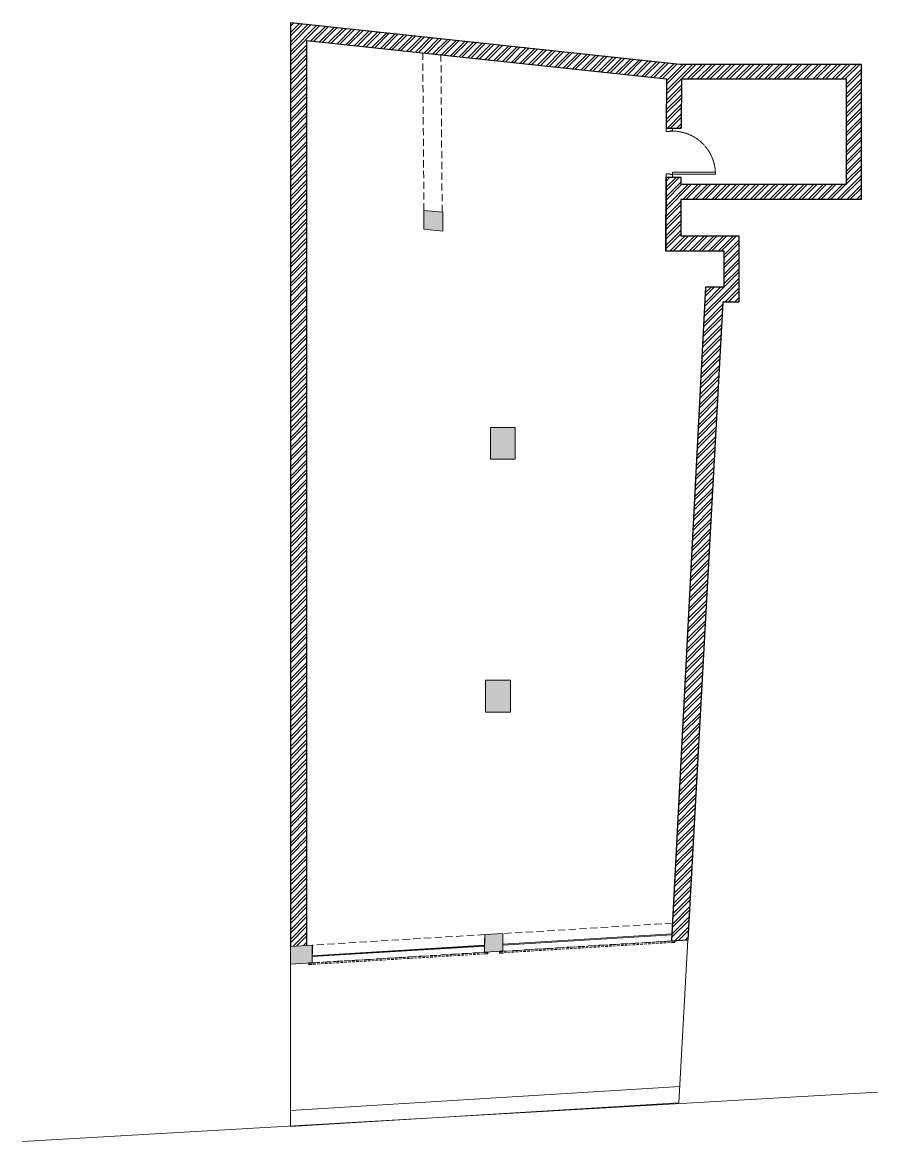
# Model space of a CAD drawing. Header units: millimetres. Extents: x 2152899 to 2166038, y 32445 to 49633.
import ezdxf

# ---------------------------------------------------------------- set-up
doc = ezdxf.new("R2010")
doc.units = ezdxf.units.MM
doc.header["$LTSCALE"] = 40
for name, pattern in [('a_p6_plan_L18$0$HIDDEN', [0.375, 0.25, -0.125]), ('HIDDEN2', [0.1875, 0.125, -0.0625]), ('HIDDENX2', [0.75, 0.5, -0.25])]:
    doc.linetypes.add(name, pattern=pattern)
doc.layers.add('A WALL', color=5, linetype='Continuous')
doc.layers.add('A-WALL', color=1, linetype='Continuous')
for name, color, linetype, lineweight in [('A-COL', 243, 'Continuous', 9), ('A-Glazing', 4, 'Continuous', 20), ('A-shutter', 8, 'Continuous', 18), ('A-STAIR', 6, 'Continuous', 5), ('beam', 90, 'Continuous', 9), ('column hatch', 5, 'Continuous', 0), ('LENS-DIM', 252, 'Continuous', 5), ('LENS-DOOR', 34, 'Continuous', 20), ('LN-HATCH', 251, 'Continuous', 0), ('rolling shutter', 1, 'Continuous', 5)]:
    doc.layers.add(name, color=color, linetype=linetype, lineweight=lineweight)
pattern_1 = [(225, (-5155090.45, -36221.76), (74.087113, -74.087113), []), (225, (-5155139.84, -36221.76), (74.087113, -74.087113), [])]

# ---------------------------------------------------------------- blocks, each defined once
blk = doc.blocks.new('*U7')
at = {"layer": 'A-shutter', "color": 5, "ltscale": 10}
for points in [[(41039206, -1561539), (41039206, -1561544), (41039161, -1561544), (41039161, -1561564), (41039206, -1561564), (41039206, -1561569), (41039156, -1561569), (41039156, -1561539)], [(41041859, -1561539), (41041859, -1561544), (41041904, -1561544), (41041904, -1561564), (41041859, -1561564), (41041859, -1561569), (41041909, -1561569), (41041909, -1561539)]]:
    blk.add_lwpolyline(points, close=True, dxfattribs=at)
at = {"layer": 'A-shutter', "color": 5, "linetype": 'HIDDENX2', "ltscale": 2, "true_color": 0x0505ff}
blk.add_lwpolyline([(41039161, -1561544), (41039161, -1561564), (41041904, -1561564), (41041904, -1561544)], close=True, dxfattribs=at)
blk = doc.blocks.new('*U8')
at = {"layer": 'A-shutter', "color": 5, "ltscale": 10}
for points in [[(41039206, -1561539), (41039206, -1561544), (41039161, -1561544), (41039161, -1561564), (41039206, -1561564), (41039206, -1561569), (41039156, -1561569), (41039156, -1561539)], [(41041803, -1561539), (41041803, -1561544), (41041848, -1561544), (41041848, -1561564), (41041803, -1561564), (41041803, -1561569), (41041853, -1561569), (41041853, -1561539)]]:
    blk.add_lwpolyline(points, close=True, dxfattribs=at)
at = {"layer": 'A-shutter', "color": 5, "linetype": 'HIDDENX2', "ltscale": 2, "true_color": 0x0505ff}
blk.add_lwpolyline([(41039161, -1561544), (41039161, -1561564), (41041848, -1561564), (41041848, -1561544)], close=True, dxfattribs=at)
blk = doc.blocks.new('*U9')
at = {"layer": 'LENS-DOOR'}
for p, q in [((547492, 1778574), (547492, 1779235)), ((547523, 1779235), (547492, 1779235)), ((547523, 1779235), (547523, 1778574)), ((547447, 1778569), (547452, 1778569)), ((547447, 1778484), (547447, 1778569)), ((547447, 1778484), (547452, 1778484)), ((547452, 1778574), (547489, 1778574)), ((547452, 1778569), (547452, 1778574)), ((547452, 1778479), (547452, 1778484)), ((547452, 1778479), (547499, 1778479)), ((547489, 1778540), (547489, 1778574)), ((547489, 1778540), (547499, 1778540)), ((547523, 1778574), (547492, 1778574)), ((547499, 1778479), (547499, 1778540)), ((548145, 1778479), (548145, 1778540)), ((548156, 1778540), (548145, 1778540)), ((548192, 1778479), (548145, 1778479)), ((548192, 1778574), (548156, 1778574)), ((548156, 1778540), (548156, 1778574)), ((548192, 1778569), (548192, 1778574)), ((548197, 1778569), (548192, 1778569)), ((548192, 1778479), (548192, 1778484)), ((548197, 1778484), (548192, 1778484)), ((548197, 1778484), (548197, 1778569))]:
    blk.add_line(p, q, dxfattribs=at)
at = {"layer": 'LENS-DOOR', "color": 7, "linetype": 'HIDDEN2', "extrusion": (0, 0, -1)}
blk.add_ellipse((547492, 1778574), major_axis=(661, 0), ratio=1, start_param=-1.570791, end_param=0.051209, dxfattribs=at)
blk = doc.blocks.new('A$C0b04b9d4')
at = {"layer": 'column hatch'}
h = blk.add_hatch(color=8, dxfattribs=at)
h.dxf.hatch_style = 1
h.paths.add_polyline_path([(2342, 8893), (2052, 8919), (2052, 8628), (2342, 8602)])
h.paths.add_polyline_path([(3455, 5586), (3075, 5586), (3075, 5096), (3455, 5096)])
h.paths.add_polyline_path([(3380, 1704), (3000, 1704), (3000, 1214), (3380, 1214)])
h.paths.add_polyline_path([(3266, -2186), (2986, -2203), (2983, -2474), (3263, -2457)])
h.paths.add_polyline_path([(338, -2364), (0, -2385), (0, -2655), (335, -2635)])
at = {"layer": 'LN-HATCH'}
h = blk.add_hatch(dxfattribs=at)
h.set_pattern_fill('ANSI32', color=256, scale=11, angle=180)
h.set_pattern_definition(pattern_1)
h.paths.add_polyline_path([(6659, 7740), (6379, 7740), (5855, -2300), (6106, -2284)])
h.paths.add_polyline_path([(0, -2385), (250, -2370), (250, 11528), (5778, 10938), (5779, 11189), (0, 11806)])
h = blk.add_hatch(dxfattribs=at)
h.set_pattern_fill('ANSI32', color=256, scale=11, angle=180)
h.set_pattern_definition(pattern_1)
h.paths.add_polyline_path([(8767, 11167), (5982, 11167), (5779, 11189), (5774, 10181), (6004, 10180), (6008, 10937), (8537, 10937), (8537, 9314), (6000, 9314), (6000, 9315), (6001, 9430), (5771, 9431), (5766, 8298), (6659, 8298), (6659, 7740), (6646, 7510), (6889, 7510), (6889, 8528), (5997, 8528), (5999, 9084), (8767, 9084)])
at = {"layer": 'A WALL', "color": 1}
for p, q in [((5778, 10938), (5774, 10181)), ((6008, 10937), (6004, 10180)), ((6008, 10937), (8537, 10937)), ((8537, 10937), (8537, 9314)), ((5774, 10181), (6004, 10180)), ((5771, 9431), (5766, 8298)), ((5771, 9431), (6001, 9430)), ((6001, 9430), (6000, 9314)), ((6000, 9315), (6000, 9314)), ((8537, 9314), (6000, 9314)), ((5999, 9084), (5997, 8528)), ((5997, 8528), (6889, 8528)), ((6889, 8528), (6889, 7510)), ((5766, 8298), (6659, 8298)), ((6659, 8298), (6659, 7740)), ((6659, 7740), (6379, 7740)), ((6889, 7510), (6646, 7510))]:
    blk.add_line(p, q, dxfattribs=at)
blk.add_lwpolyline([(0, 11806), (5982, 11167), (8767, 11167), (8767, 9084), (5999, 9084)], dxfattribs=at)
at = {"layer": 'A-COL'}
for p, q in [((2052, 8919), (2052, 8628)), ((2342, 8893), (2052, 8919)), ((2342, 8893), (2342, 8602)), ((2342, 8602), (2052, 8628)), ((3075, 5586), (3075, 5096)), ((3075, 5586), (3455, 5586)), ((3455, 5586), (3455, 5096)), ((3075, 5096), (3455, 5096)), ((3000, 1704), (3000, 1214)), ((3000, 1704), (3380, 1704)), ((3380, 1704), (3380, 1214)), ((3000, 1214), (3380, 1214)), ((2986, -2203), (2983, -2474)), ((2983, -2474), (2986, -2203)), ((3263, -2457), (3266, -2186)), ((0, -2656), (0, -2385)), ((335, -2635), (338, -2364)), ((258, -2461), (258, -2461)), ((2983, -2474), (3263, -2457)), ((0, -2655), (250, -2640)), ((250, -2640), (335, -2635))]:
    blk.add_line(p, q, dxfattribs=at)
for points in [[(2986, -2203), (3266, -2186)], [(0, -2385), (338, -2364)]]:
    blk.add_lwpolyline(points, dxfattribs=at)
at = {"layer": 'A-Glazing'}
for points in [[(3264, -2351), (5860, -2193), (5860, -2205), (3264, -2363)], [(336, -2529), (2983, -2368), (2984, -2379), (336, -2541)]]:
    blk.add_lwpolyline(points, close=True, dxfattribs=at)
at = {"layer": 'A-STAIR'}
for p, q in [((6106, -2284), (5968, -4789)), ((0, -2655), (0, -5152)), ((-4116, -5382), (9022, -4624)), ((0, -4902), (5982, -4538)), ((0, -5152), (5968, -4789))]:
    blk.add_line(p, q, dxfattribs=at)
at = {"layer": 'A-WALL'}
for p, q in [((0, 11806), (0, -2385)), ((250, 11528), (250, -2370)), ((250, 11528), (5778, 10938)), ((6379, 7740), (5855, -2300)), ((6646, 7510), (6106, -2284)), ((5855, -2300), (6106, -2284))]:
    blk.add_line(p, q, dxfattribs=at)
at = {"layer": 'beam', "linetype": 'a_p6_plan_L18$0$HIDDEN', "lineweight": 5, "ltscale": 11}
for p, q in [((2052, 8919), (2033, 11344)), ((2332, 8894), (2313, 11314))]:
    blk.add_line(p, q, dxfattribs=at)
for points in [[(5869, -2028), (3266, -2186), (3263, -2457), (5855, -2300)], [(2983, -2474), (2986, -2203), (338, -2364), (335, -2635)]]:
    blk.add_lwpolyline(points, close=True, dxfattribs=at)
at = {"layer": 'LENS-DOOR', "xscale": -1, "rotation": 270}
blk.add_blockref('*U9', (-1772705, -538017), dxfattribs=at)
at = {"layer": 'rolling shutter', "color": 2, "rotation": 3.478649510760613}
for name, p in [('*U8', (-41055077, -933914)), ('*U7', (-41058005, -934092))]:
    blk.add_blockref(name, p, dxfattribs=at)

msp = doc.modelspace()

# ---------------------------------------------------------------- linework, layer by layer
at = {"layer": 'LENS-DIM', "color": 3}
msp.add_lwpolyline([(2157266, 49355), (2157266, 35458), (2157353, 35463), (2157351, 35298), (2159999, 35460), (2160001, 35624), (2160281, 35641), (2160279, 35476), (2162876, 35634), (2163394, 45567), (2163674, 45567), (2163674, 46125), (2162781, 46125), (2162786, 47258), (2163016, 47257), (2163016, 47142), (2165552, 47142), (2165552, 48765), (2163023, 48764), (2163020, 48007), (2162790, 48008), (2162793, 48765)], close=True, dxfattribs=at)

# ---------------------------------------------------------------- block references
msp.add_blockref('A$C0b04b9d4', (2157016, 37827), dxfattribs=at)

doc.saveas('drawing.dxf')
